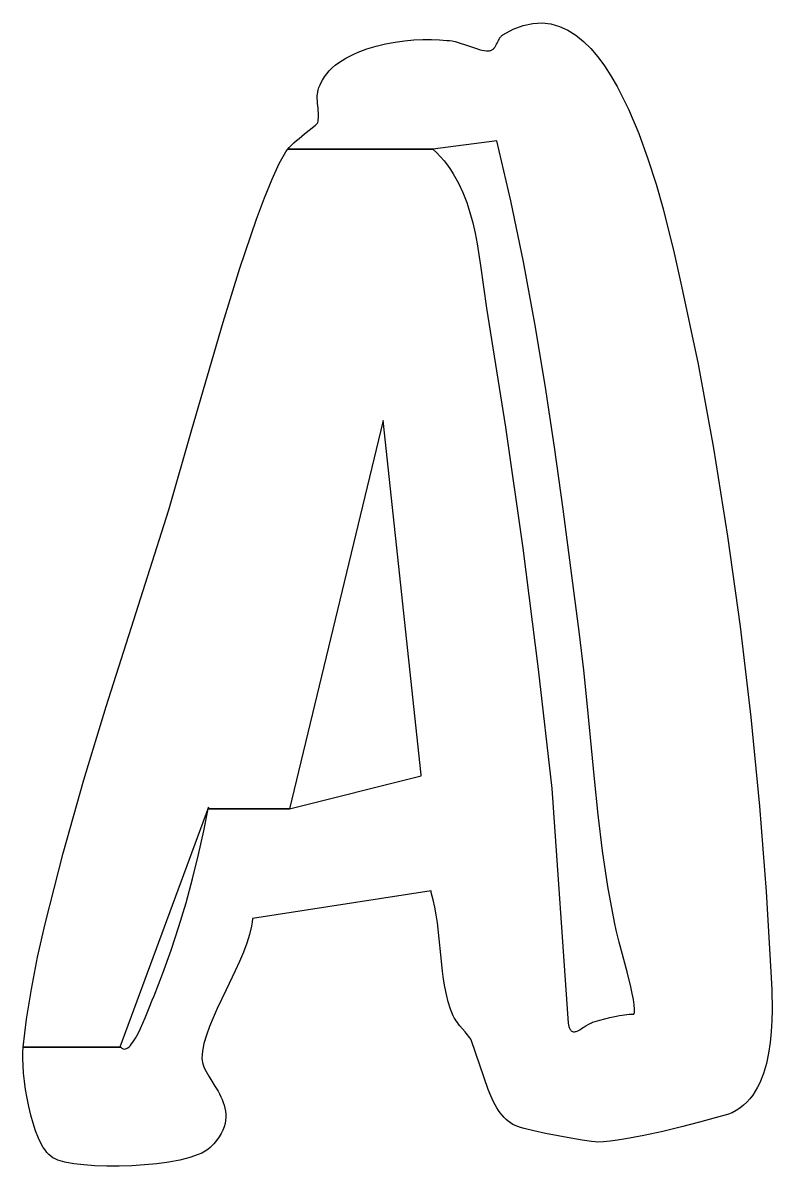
# Model space of a CAD drawing. Header units: millimetres. Extents: x 73 to 173, y -160 to -92.
# Drawn here: x 165.969 to 167.152, y -144.212 to -142.407 of the extents above; entities that cross this region are included whole.
import ezdxf

# ---------------------------------------------------------------- set-up
doc = ezdxf.new("R2010")
doc.units = ezdxf.units.MM
doc.layers.add('F.Silkscreen', color=41, linetype='CONTINUOUS', true_color=0xf2eda1)

msp = doc.modelspace()

# ---------------------------------------------------------------- linework, layer by layer
at = {"layer": 'F.Silkscreen', "linetype": 'CONTINUOUS'}
for p, q in [((166.759165, -142.411), (166.774309, -142.407661)), ((166.774309, -142.407661), (166.788932, -142.406876)), ((166.788932, -142.406876), (166.802997, -142.408522)), ((166.802997, -142.408522), (166.816603, -142.412408)), ((166.724344, -142.428099), (166.725009, -142.427453)), ((166.725009, -142.427453), (166.725734, -142.426872)), ((166.725734, -142.426872), (166.726465, -142.426346)), ((166.726465, -142.426346), (166.727284, -142.425911)), ((166.727284, -142.425911), (166.743486, -142.417014)), ((166.743486, -142.417014), (166.759165, -142.411)), ((166.816603, -142.412408), (166.829661, -142.418424)), ((166.829661, -142.418424), (166.842251, -142.42638)), ((166.842251, -142.42638), (166.854326, -142.436151)), ((166.512583, -142.448054), (166.527093, -142.443707)), ((166.527093, -142.443707), (166.541954, -142.440141)), ((166.541954, -142.440141), (166.556969, -142.437328)), ((166.556969, -142.437328), (166.571956, -142.435237)), ((166.571956, -142.435237), (166.586663, -142.43385)), ((166.586663, -142.43385), (166.600906, -142.433121)), ((166.600906, -142.433121), (166.614457, -142.433026)), ((166.614457, -142.433026), (166.62709, -142.433525)), ((166.62709, -142.433525), (166.638626, -142.434617)), ((166.638626, -142.434617), (166.642831, -142.434848)), ((166.642831, -142.434848), (166.647258, -142.435488)), ((166.647258, -142.435488), (166.651883, -142.436479)), ((166.651883, -142.436479), (166.656649, -142.437733)), ((166.656649, -142.437733), (166.661487, -142.439212)), ((166.661487, -142.439212), (166.66637, -142.44082)), ((166.66637, -142.44082), (166.676047, -142.444257)), ((166.676047, -142.444257), (166.685319, -142.447481)), ((166.713796, -142.44614), (166.714435, -142.445334)), ((166.714435, -142.445334), (166.715043, -142.444474)), ((166.715043, -142.444474), (166.716175, -142.442675)), ((166.716175, -142.442675), (166.717207, -142.440748)), ((166.717207, -142.440748), (166.718172, -142.438799)), ((166.718172, -142.438799), (166.720058, -142.434878)), ((166.720058, -142.434878), (166.72103, -142.43298)), ((166.72103, -142.43298), (166.722056, -142.431201)), ((166.722056, -142.431201), (166.722583, -142.430356)), ((166.722583, -142.430356), (166.723132, -142.429552)), ((166.723132, -142.429552), (166.723742, -142.428807)), ((166.723742, -142.428807), (166.724344, -142.428099)), ((166.854326, -142.436151), (166.865897, -142.447613)), ((166.473494, -142.466089), (166.479365, -142.462567)), ((166.479365, -142.462567), (166.485583, -142.459241)), ((166.485583, -142.459241), (166.492021, -142.456111)), ((166.492021, -142.456111), (166.498685, -142.453223)), ((166.498685, -142.453223), (166.512583, -142.448054)), ((166.685319, -142.447481), (166.689681, -142.44885)), ((166.689681, -142.44885), (166.693804, -142.449944)), ((166.693804, -142.449944), (166.697627, -142.450747)), ((166.697627, -142.450747), (166.701124, -142.45118)), ((166.701124, -142.45118), (166.702737, -142.451241)), ((166.702737, -142.451241), (166.704235, -142.451145)), ((166.704235, -142.451145), (166.70562, -142.450945)), ((166.70562, -142.450945), (166.706917, -142.450625)), ((166.706917, -142.450625), (166.707984, -142.450305)), ((166.707984, -142.450305), (166.708986, -142.449909)), ((166.708986, -142.449909), (166.709894, -142.44943)), ((166.709894, -142.44943), (166.710776, -142.448882)), ((166.710776, -142.448882), (166.711583, -142.448299)), ((166.711583, -142.448299), (166.712382, -142.447642)), ((166.712382, -142.447642), (166.713114, -142.446917)), ((166.713114, -142.446917), (166.713796, -142.44614)), ((166.865897, -142.447613), (166.877009, -142.46058)), ((166.877009, -142.46058), (166.887631, -142.474937)), ((166.45319, -142.482591), (166.457738, -142.478102)), ((166.457738, -142.478102), (166.462619, -142.473886)), ((166.462619, -142.473886), (166.467907, -142.469874)), ((166.467907, -142.469874), (166.473494, -142.466089)), ((166.887631, -142.474937), (166.897782, -142.49051)), ((166.439507, -142.502927), (166.442212, -142.497464)), ((166.442212, -142.497464), (166.445422, -142.49226)), ((166.445422, -142.49226), (166.449105, -142.487296)), ((166.449105, -142.487296), (166.45319, -142.482591)), ((166.897782, -142.49051), (166.907459, -142.507151)), ((166.434546, -142.518801), (166.434826, -142.516866)), ((166.434826, -142.516866), (166.435182, -142.514912)), ((166.435182, -142.514912), (166.435627, -142.512946)), ((166.435627, -142.512946), (166.436173, -142.510976)), ((166.436173, -142.510976), (166.436833, -142.508995)), ((166.436833, -142.508995), (166.437609, -142.506992)), ((166.437609, -142.506992), (166.438497, -142.504971)), ((166.438497, -142.504971), (166.439507, -142.502927)), ((166.907459, -142.507151), (166.925463, -142.543081)), ((166.434174, -142.526454), (166.434245, -142.522661)), ((166.434314, -142.530232), (166.434174, -142.526454)), ((166.434245, -142.522661), (166.434546, -142.518801)), ((166.434607, -142.533993), (166.434314, -142.530232)), ((166.435389, -142.54147), (166.434607, -142.533993)), ((166.435758, -142.54519), (166.435389, -142.54147)), ((166.436014, -142.548933), (166.435758, -142.54519)), ((166.436189, -142.552648), (166.436014, -142.548933)), ((166.436107, -142.556406), (166.436189, -142.552648)), ((166.925463, -142.543081), (166.941681, -142.581541)), ((166.41408, -142.582316), (166.428854, -142.570626)), ((166.428854, -142.570626), (166.431465, -142.568382)), ((166.431465, -142.568382), (166.433446, -142.566502)), ((166.433446, -142.566502), (166.434704, -142.56502)), ((166.434704, -142.56502), (166.435052, -142.564437)), ((166.435052, -142.564437), (166.435163, -142.563961)), ((166.435163, -142.563961), (166.435531, -142.562077)), ((166.435531, -142.562077), (166.435797, -142.560168)), ((166.435797, -142.560168), (166.436107, -142.556406)), ((166.401248, -142.592823), (166.405496, -142.589247)), ((166.405496, -142.589247), (166.41408, -142.582316)), ((166.941681, -142.581541), (166.956153, -142.621369)), ((166.384286, -142.610471), (166.386781, -142.607138)), ((166.386781, -142.607138), (166.387655, -142.606093)), ((166.387655, -142.606093), (166.389802, -142.603652)), ((166.387655, -142.606093), (166.616828, -142.606093)), ((166.616828, -142.606093), (166.387655, -142.606093)), ((166.389802, -142.603652), (166.393295, -142.600078)), ((166.393295, -142.600078), (166.397144, -142.596455)), ((166.397144, -142.596455), (166.401248, -142.592823)), ((166.71751, -142.593357), (166.616828, -142.606093)), ((166.616828, -142.606093), (166.623039, -142.612198)), ((166.739692, -142.687759), (166.71751, -142.593357)), ((166.373982, -142.629181), (166.384286, -142.610471)), ((166.623039, -142.612198), (166.628879, -142.618495)), ((166.628879, -142.618495), (166.634388, -142.624975)), ((166.634388, -142.624975), (166.639518, -142.631635)), ((166.956153, -142.621369), (166.968936, -142.661374)), ((166.362781, -142.653677), (166.373982, -142.629181)), ((166.639518, -142.631635), (166.644332, -142.638484)), ((166.644332, -142.638484), (166.648835, -142.645454)), ((166.350817, -142.68319), (166.362781, -142.653677)), ((166.648835, -142.645454), (166.65696, -142.659895)), ((166.65696, -142.659895), (166.663999, -142.674902)), ((166.968936, -142.661374), (166.980073, -142.700365)), ((166.663999, -142.674902), (166.670076, -142.690396)), ((166.338281, -142.717002), (166.350817, -142.68319)), ((166.670076, -142.690396), (166.675245, -142.706301)), ((166.759783, -142.784441), (166.739692, -142.687759)), ((166.675245, -142.706301), (166.679667, -142.722551)), ((166.980073, -142.700365), (166.997624, -142.770601)), ((166.312095, -142.794332), (166.338281, -142.717002)), ((166.679667, -142.722551), (166.683464, -142.739107)), ((166.683464, -142.739107), (166.686705, -142.755896)), ((166.686705, -142.755896), (166.692013, -142.789839)), ((166.997624, -142.770601), (167.009216, -142.82265)), ((166.777759, -142.881556), (166.759783, -142.784441)), ((166.285483, -142.879517), (166.312095, -142.794332)), ((166.692013, -142.789839), (166.701105, -142.857533)), ((167.009216, -142.82265), (167.035524, -142.94603)), ((166.701105, -142.857533), (166.731337, -143.045346)), ((166.235907, -143.048847), (166.285483, -142.879517)), ((166.793944, -142.979065), (166.777759, -142.881556)), ((167.035524, -142.94603), (167.059848, -143.078688)), ((166.808686, -143.076921), (166.793944, -142.979065)), ((166.538332, -143.034832), (166.390095, -143.648132)), ((166.597936, -143.594362), (166.538332, -143.034832)), ((166.199695, -143.17581), (166.235907, -143.048847)), ((166.731337, -143.045346), (166.758699, -143.23631)), ((166.82235, -143.175061), (166.808686, -143.076921)), ((167.059848, -143.078688), (167.081904, -143.217717)), ((166.136662, -143.374222), (166.199695, -143.17581)), ((166.847897, -143.371987), (166.82235, -143.175061)), ((167.081904, -143.217717), (167.1015, -143.360179)), ((166.758699, -143.23631), (166.783056, -143.427546)), ((167.1015, -143.360179), (167.118355, -143.50314)), ((166.101161, -143.486502), (166.136662, -143.374222)), ((166.854846, -143.42923), (166.847897, -143.371987)), ((166.783056, -143.427546), (166.804296, -143.616144)), ((166.860802, -143.486396), (166.854846, -143.42923)), ((166.065822, -143.602355), (166.101161, -143.486502)), ((166.87169, -143.600537), (166.860802, -143.486396)), ((167.118355, -143.50314), (167.132234, -143.643593)), ((166.390095, -143.648132), (166.597918, -143.595808)), ((166.597918, -143.595808), (166.597936, -143.594362)), ((166.877593, -143.657417), (166.87169, -143.600537)), ((166.032907, -143.717914), (166.065822, -143.602355)), ((166.804296, -143.616144), (166.830459, -143.98674)), ((166.262222, -143.645217), (166.122692, -144.024543)), ((166.255063, -143.682596), (166.261671, -143.648132)), ((166.261671, -143.648132), (166.262222, -143.645217)), ((166.261671, -143.648132), (166.390095, -143.648132)), ((166.390095, -143.648132), (166.261671, -143.648132)), ((167.132234, -143.643593), (167.142938, -143.778666)), ((166.884469, -143.714123), (166.877593, -143.657417)), ((166.246781, -143.720388), (166.255063, -143.682596)), ((166.00454, -143.829392), (166.032907, -143.717914)), ((166.237379, -143.758381), (166.246781, -143.720388)), ((166.892805, -143.77062), (166.884469, -143.714123)), ((166.226979, -143.796369), (166.237379, -143.758381)), ((166.613896, -143.77747), (166.331969, -143.821059)), ((166.613896, -143.780394), (166.613896, -143.77747)), ((166.617125, -143.791786), (166.613896, -143.780394)), ((166.903121, -143.826871), (166.892805, -143.77062)), ((167.142938, -143.778666), (167.150187, -143.905358)), ((166.215604, -143.834069), (166.226979, -143.796369)), ((166.619822, -143.80354), (166.617125, -143.791786)), ((166.622027, -143.815625), (166.619822, -143.80354)), ((166.623854, -143.827996), (166.622027, -143.815625)), ((165.992751, -143.882368), (166.00454, -143.829392)), ((166.203356, -143.871268), (166.215604, -143.834069)), ((166.330361, -143.833442), (166.327291, -143.846542)), ((166.331366, -143.827169), (166.330361, -143.833442)), ((166.331969, -143.821059), (166.331366, -143.827169)), ((166.62674, -143.853223), (166.623854, -143.827996)), ((166.90603, -143.839852), (166.903121, -143.826871)), ((166.327291, -143.846542), (166.322985, -143.860212)), ((166.629157, -143.878835), (166.62674, -143.853223)), ((166.910946, -143.858798), (166.90603, -143.839852)), ((166.190312, -143.907709), (166.203356, -143.871268)), ((166.322985, -143.860212), (166.317625, -143.874384)), ((166.923289, -143.905539), (166.910946, -143.858798)), ((165.982894, -143.932868), (165.992751, -143.882368)), ((166.31149, -143.888922), (166.304765, -143.903736)), ((166.317625, -143.874384), (166.31149, -143.888922)), ((166.631878, -143.904319), (166.629157, -143.878835)), ((166.176467, -143.943151), (166.190312, -143.907709)), ((166.304765, -143.903736), (166.290379, -143.933715)), ((166.633556, -143.916847), (166.631878, -143.904319)), ((166.928969, -143.928918), (166.923289, -143.905539)), ((167.150187, -143.905358), (167.151656, -143.933582)), ((166.635572, -143.929162), (166.633556, -143.916847)), ((165.975266, -143.98042), (165.982894, -143.932868)), ((166.173683, -143.949974), (166.176467, -143.943151)), ((166.290379, -143.933715), (166.276182, -143.963393)), ((166.638022, -143.941217), (166.635572, -143.929162)), ((166.640977, -143.95293), (166.638022, -143.941217)), ((166.931298, -143.939607), (166.928969, -143.928918)), ((166.933173, -143.949304), (166.931298, -143.939607)), ((167.151656, -143.933582), (167.152179, -143.965691)), ((166.168906, -143.9624), (166.173683, -143.949974)), ((166.64453, -143.964249), (166.640977, -143.95293)), ((166.93444, -143.957691), (166.933173, -143.949304)), ((166.935, -143.964499), (166.93444, -143.957691)), ((166.159017, -143.986447), (166.162603, -143.978087)), ((166.162603, -143.978087), (166.168906, -143.9624)), ((166.269717, -143.977852), (166.263916, -143.991936)), ((166.276182, -143.963393), (166.269717, -143.977852)), ((166.648806, -143.975133), (166.64453, -143.964249)), ((166.650255, -143.977821), (166.648806, -143.975133)), ((166.651815, -143.980429), (166.650255, -143.977821)), ((166.880304, -143.981677), (166.888059, -143.979558)), ((166.888059, -143.979558), (166.89587, -143.9776)), ((166.89587, -143.9776), (166.90367, -143.975852)), ((166.90367, -143.975852), (166.911378, -143.974372)), ((166.911378, -143.974372), (166.915202, -143.973734)), ((166.915202, -143.973734), (166.918983, -143.973234)), ((166.918983, -143.973234), (166.922724, -143.972796)), ((166.922724, -143.972796), (166.926426, -143.972469)), ((166.926426, -143.972469), (166.930063, -143.972274)), ((166.930063, -143.972274), (166.933647, -143.972213)), ((166.933647, -143.972213), (166.934341, -143.971094)), ((166.934341, -143.971094), (166.934775, -143.96943)), ((166.934775, -143.96943), (166.935, -143.964499)), ((167.152179, -143.965691), (167.151766, -143.982602)), ((165.970097, -144.024543), (165.975266, -143.98042)), ((166.151259, -144.002688), (166.155215, -143.994742)), ((166.155215, -143.994742), (166.159017, -143.986447)), ((166.263916, -143.991936), (166.259055, -144.005485)), ((166.653549, -143.983026), (166.651815, -143.980429)), ((166.655387, -143.985549), (166.653549, -143.983026)), ((166.657294, -143.988031), (166.655387, -143.985549)), ((166.659265, -143.990474), (166.657294, -143.988031)), ((166.663309, -143.995286), (166.659265, -143.990474)), ((166.667395, -144.000035), (166.663309, -143.995286)), ((166.830459, -143.98674), (166.830919, -143.989306)), ((166.830919, -143.989306), (166.831407, -143.991552)), ((166.831407, -143.991552), (166.832026, -143.993535)), ((166.832026, -143.993535), (166.832673, -143.995202)), ((166.832673, -143.995202), (166.833413, -143.996619)), ((166.833413, -143.996619), (166.834212, -143.997779)), ((166.834212, -143.997779), (166.835089, -143.998672)), ((166.84416, -143.999001), (166.845519, -143.998376)), ((166.845519, -143.998376), (166.848411, -143.996828)), ((166.848411, -143.996828), (166.851498, -143.994984)), ((166.851498, -143.994984), (166.858051, -143.990824)), ((166.858051, -143.990824), (166.86154, -143.988768)), ((166.86154, -143.988768), (166.865128, -143.986825)), ((166.865128, -143.986825), (166.866954, -143.985942)), ((166.866954, -143.985942), (166.868808, -143.985141)), ((166.868808, -143.985141), (166.870708, -143.984446)), ((166.870708, -143.984446), (166.872604, -143.983838)), ((166.872604, -143.983838), (166.880304, -143.981677)), ((167.151766, -143.982602), (167.150782, -143.999752)), ((166.14109, -144.019199), (166.143143, -144.016438)), ((166.143143, -144.016438), (166.147216, -144.010026)), ((166.147216, -144.010026), (166.151259, -144.002688)), ((166.259055, -144.005485), (166.255281, -144.018418)), ((166.669356, -144.002398), (166.667395, -144.000035)), ((166.671277, -144.004769), (166.669356, -144.002398)), ((166.67312, -144.007131), (166.671277, -144.004769)), ((166.67482, -144.00952), (166.67312, -144.007131)), ((166.676396, -144.011912), (166.67482, -144.00952)), ((166.677856, -144.01436), (166.676396, -144.011912)), ((166.703833, -144.091216), (166.677856, -144.01436)), ((166.835089, -143.998672), (166.836016, -143.999389)), ((166.836016, -143.999389), (166.836997, -143.999856)), ((166.836997, -143.999856), (166.838071, -144.000141)), ((166.838071, -144.000141), (166.839189, -144.00022)), ((166.839189, -144.00022), (166.840335, -144.000147)), ((166.840335, -144.000147), (166.841565, -143.999889)), ((166.841565, -143.999889), (166.842835, -143.999513)), ((166.842835, -143.999513), (166.84416, -143.999001)), ((167.150782, -143.999752), (167.14908, -144.016889)), ((165.969424, -144.042392), (165.969526, -144.032722)), ((165.969526, -144.032722), (165.970097, -144.024543)), ((165.970097, -144.024543), (166.122692, -144.024543)), ((166.122692, -144.024543), (165.970097, -144.024543)), ((166.122692, -144.024543), (166.124137, -144.024543)), ((166.124137, -144.024543), (166.125826, -144.026114)), ((166.125826, -144.026114), (166.127561, -144.027056)), ((166.127561, -144.027056), (166.129357, -144.027428)), ((166.129357, -144.027428), (166.131227, -144.027243)), ((166.131227, -144.027243), (166.133124, -144.026519)), ((166.133124, -144.026519), (166.135088, -144.025334)), ((166.135088, -144.025334), (166.137064, -144.02368)), ((166.137064, -144.02368), (166.139068, -144.021633)), ((166.139068, -144.021633), (166.14109, -144.019199)), ((166.252881, -144.030632), (166.252236, -144.036408)), ((166.255281, -144.018418), (166.252881, -144.030632)), ((167.146544, -144.0338), (167.143053, -144.050192)), ((167.14908, -144.016889), (167.146544, -144.0338)), ((165.969797, -144.053339), (165.969424, -144.042392)), ((166.252236, -144.036408), (166.252036, -144.041975)), ((166.252036, -144.041975), (166.252236, -144.045271)), ((166.252236, -144.045271), (166.252858, -144.048644)), ((166.252858, -144.048644), (166.253858, -144.052056)), ((166.253858, -144.052056), (166.255169, -144.055556)), ((167.143053, -144.050192), (167.138483, -144.065866)), ((165.970618, -144.065267), (165.969797, -144.053339)), ((165.971932, -144.077991), (165.970618, -144.065267)), ((166.255169, -144.055556), (166.256772, -144.059089)), ((166.256772, -144.059089), (166.2586, -144.062714)), ((166.2586, -144.062714), (166.26288, -144.070138)), ((166.26288, -144.070138), (166.272655, -144.085815)), ((167.138483, -144.065866), (167.132722, -144.080541)), ((165.973705, -144.091216), (165.971932, -144.077991)), ((166.272655, -144.085815), (166.277552, -144.094088)), ((167.129352, -144.08744), (167.125661, -144.094008)), ((167.132722, -144.080541), (167.129352, -144.08744)), ((165.975957, -144.104716), (165.973705, -144.091216)), ((165.978644, -144.118279), (165.975957, -144.104716)), ((166.277552, -144.094088), (166.279831, -144.098331)), ((166.279831, -144.098331), (166.28202, -144.102634)), ((166.28202, -144.102634), (166.284011, -144.107042)), ((166.708015, -144.101321), (166.703833, -144.091216)), ((166.712587, -144.110969), (166.708015, -144.101321)), ((167.117159, -144.105981), (167.112335, -144.111348)), ((167.121596, -144.100184), (167.117159, -144.105981)), ((167.125661, -144.094008), (167.121596, -144.100184)), ((165.981792, -144.131615), (165.978644, -144.118279)), ((166.284011, -144.107042), (166.285752, -144.111534)), ((166.285752, -144.111534), (166.287256, -144.116082)), ((166.287256, -144.116082), (166.288462, -144.120726)), ((166.288462, -144.120726), (166.289315, -144.125415)), ((166.717571, -144.119978), (166.712587, -144.110969)), ((166.72021, -144.124201), (166.717571, -144.119978)), ((166.723038, -144.128205), (166.72021, -144.124201)), ((167.095386, -144.124554), (167.088861, -144.127872)), ((167.101461, -144.120662), (167.095386, -144.124554)), ((167.107099, -144.116238), (167.101461, -144.120662)), ((167.112335, -144.111348), (167.107099, -144.116238)), ((165.98543, -144.144525), (165.981792, -144.131615)), ((166.28945, -144.140073), (166.288551, -144.145129)), ((166.289315, -144.125415), (166.289776, -144.13022)), ((166.289834, -144.135107), (166.28945, -144.140073)), ((166.289776, -144.13022), (166.289834, -144.135107)), ((166.725943, -144.131946), (166.723038, -144.128205)), ((166.729006, -144.135416), (166.725943, -144.131946)), ((166.732173, -144.138622), (166.729006, -144.135416)), ((166.735544, -144.1415), (166.732173, -144.138622)), ((166.739024, -144.144068), (166.735544, -144.1415)), ((167.062345, -144.13626), (167.037597, -144.14295)), ((167.081892, -144.130615), (167.062345, -144.13626)), ((167.088861, -144.127872), (167.081892, -144.130615)), ((165.989487, -144.156733), (165.98543, -144.144525)), ((165.993994, -144.168004), (165.989487, -144.156733)), ((166.282482, -144.160805), (166.279241, -144.166188)), ((166.2851, -144.155477), (166.282482, -144.160805)), ((166.287116, -144.15027), (166.2851, -144.155477)), ((166.288551, -144.145129), (166.287116, -144.15027)), ((166.742707, -144.146262), (166.739024, -144.144068)), ((166.74651, -144.148089), (166.742707, -144.146262)), ((166.750527, -144.14952), (166.74651, -144.148089)), ((166.754869, -144.150999), (166.750527, -144.14952)), ((166.760661, -144.152668), (166.754869, -144.150999)), ((166.775806, -144.156441), (166.760661, -144.152668)), ((166.794248, -144.16055), (166.775806, -144.156441)), ((166.81428, -144.164598), (166.794248, -144.16055)), ((166.979433, -144.15734), (166.949462, -144.16388)), ((167.009367, -144.150169), (166.979433, -144.15734)), ((167.037597, -144.14295), (167.009367, -144.150169)), ((165.998996, -144.178105), (165.993994, -144.168004)), ((166.001631, -144.182651), (165.998996, -144.178105)), ((166.270608, -144.177269), (166.265128, -144.182947)), ((166.275263, -144.17169), (166.270608, -144.177269)), ((166.279241, -144.166188), (166.275263, -144.17169)), ((166.834262, -144.168321), (166.81428, -144.164598)), ((166.852502, -144.171387), (166.834262, -144.168321)), ((166.867303, -144.173467), (166.852502, -144.171387)), ((166.872849, -144.174024), (166.867303, -144.173467)), ((166.876948, -144.174225), (166.872849, -144.174024)), ((166.885949, -144.17389), (166.876948, -144.174225)), ((166.896479, -144.172892), (166.885949, -144.17389)), ((166.908329, -144.171322), (166.896479, -144.172892)), ((166.921248, -144.169255), (166.908329, -144.171322)), ((166.949462, -144.16388), (166.921248, -144.169255)), ((166.004418, -144.186786), (166.001631, -144.182651)), ((166.007289, -144.190526), (166.004418, -144.186786)), ((166.010279, -144.193821), (166.007289, -144.190526)), ((166.01339, -144.196638), (166.010279, -144.193821)), ((166.016603, -144.198942), (166.01339, -144.196638)), ((166.246282, -144.19413), (166.232761, -144.198693)), ((166.252068, -144.191589), (166.246282, -144.19413)), ((166.257196, -144.188873), (166.252068, -144.191589)), ((166.261567, -144.185986), (166.257196, -144.188873)), ((166.265128, -144.182947), (166.261567, -144.185986)), ((166.0203, -144.200901), (166.016603, -144.198942)), ((166.024766, -144.202711), (166.0203, -144.200901)), ((166.035919, -144.205872), (166.024766, -144.202711)), ((166.049617, -144.208429), (166.035919, -144.205872)), ((166.065448, -144.210332), (166.049617, -144.208429)), ((166.082964, -144.211617), (166.065448, -144.210332)), ((166.101786, -144.212266), (166.082964, -144.211617)), ((166.121395, -144.212272), (166.101786, -144.212266)), ((166.141411, -144.211656), (166.121395, -144.212272)), ((166.161419, -144.210368), (166.141411, -144.211656)), ((166.181007, -144.208449), (166.161419, -144.210368)), ((166.199689, -144.20586), (166.181007, -144.208449)), ((166.217089, -144.202619), (166.199689, -144.20586)), ((166.232761, -144.198693), (166.217089, -144.202619))]:
    msp.add_line(p, q, dxfattribs=at)

doc.saveas('drawing.dxf')
